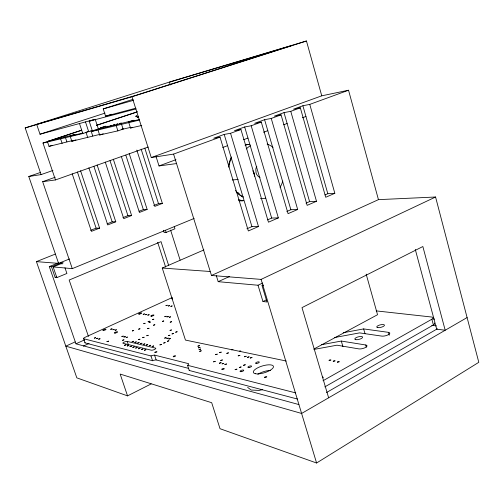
<?xml version="1.0" encoding="UTF-8"?>
<svg xmlns="http://www.w3.org/2000/svg" width="504" height="504" viewBox="0 0 504 504"><rect width="100%" height="100%" fill="white"/><g stroke="black" fill="none" stroke-linecap="round" stroke-linejoin="round"><path stroke-width="0.76" d="M239.558 350.96L240.786 350.973M254.205 174.138L254.029 173.786A7.629 6.325 85.1 0 0 252.819 170.793M231.84 349.524L231.487 349.87L233.037 349.53M151.175 383.922L127.537 395.873L120.166 374.075L211.686 402.702L220.028 428.715L316.588 463.006L478.8 362.313L435.569 197.007L378.447 199.641L211.485 275.468L173.578 154.098L151.263 157.55L131.985 96.755L25.2 127.934L41.089 174.598L52.939 170.465M467.095 317.558L301.613 413.456L65.803 346.16L75.102 341.914M326.542 392.515L437.377 328.797M324.815 386.883L433.39 324.973A4.838 1.594 -12.8 0 0 434.228 323.014M323.001 380.747L431.846 319.234A4.845 1.562 -12.9 0 0 431.613 317.022L376.16 310.886M314.036 348.944L377.54 314.716L366.169 274.132M216.329 275.663L218.201 281.679L258.017 285.239L262.956 301.518L266.49 299.792M262.956 301.518L266.994 301.99L262.036 285.598L263.39 284.949M258.017 285.239L262.748 282.99M211.485 275.468L261.091 279.392L435.569 197.007M218.201 281.679L229.597 276.431M83.355 346.103L89.05 343.476M58.741 262.754L49.291 266.578L75.959 343.81L84.521 339.891M172.381 297.473L85.22 337.239A3.011 0.731 -19.5 0 0 83.67 338.751L85.094 342.896L152.555 360.732A4.605 1.348 -18.9 0 1 156.152 359.919L188.735 368.424M121.489 129.295L121.748 129.27M286.285 361.028L185.453 340.08L162.257 268.052L203.906 249.927M230.555 133.295L258.483 226.542L248.346 230.958L220.028 137.138L213.74 138.222L224.192 134.417L230.555 133.295L240.937 129.509L268.481 222.188L278.347 217.898L251.181 125.773L244.673 126.958L234.505 130.662L240.937 129.509M271.24 118.446L297.675 209.481L288.074 213.658L261.28 122.081L254.703 123.304L264.6 119.7L271.24 118.446L281.068 114.862L307.15 205.355L316.499 201.285L290.764 111.321L284.004 112.631L274.365 116.141L281.068 114.862M309.771 104.385L334.839 193.303L325.729 197.266L300.334 107.831L293.511 109.173L302.898 105.752L309.771 104.385L348.541 90.229L378.447 199.641M246.897 228.791L251.931 226.611L258.483 226.542M267.46 219.876L271.662 218.056L278.347 217.898M286.782 211.497L290.871 209.727L297.675 209.481M306.01 203.162L309.588 201.613L316.499 201.285M325.03 194.922L327.814 193.712L334.839 193.303M49.291 266.578L51.471 266.774L55.144 277.421L56.574 276.828M55.144 277.421L56.851 277.616L66.906 273.458L64.966 267.788M163.409 230.284L164.096 232.432L166.137 232.432L174.926 228.803L174.245 226.649M56.851 277.616L53.166 266.925L72.286 268.638L194.166 218.44M127.537 395.873L76.829 377.861L36.42 261.626L58.59 263.378L69.533 258.943M51.471 266.774L61.538 262.691L63.265 262.823L53.166 266.925M36.42 261.626L55.333 254.079M90.682 230.297L96.113 228.161L99.628 228.129L80.577 170.78M107.087 223.852L112.172 221.848L115.781 221.766L97.121 164.947M122.932 217.621L127.915 215.662L131.62 215.529L113.324 159.201M139.167 211.239L143.357 209.595L147.149 209.412L129.219 153.6M153.707 205.525L158.502 203.641L162.376 203.414L144.805 148.107M99.628 228.129L91.432 231.355L72.173 173.729M115.781 221.766L107.749 224.929L88.887 167.838M131.62 215.529L123.738 218.629L105.26 162.061M147.149 209.412L139.419 212.455L121.313 156.404M162.376 203.414L154.797 206.394L136.805 150.085M222.724 147.477L227.575 145.662M243.627 139.684L247.962 138.071M263.579 132.25L267.807 130.681M283.695 124.759L287.123 123.48M302.337 117.81L305.934 116.474M155.957 156.24L159.018 165.936L175.984 159.667M173.578 154.098L220.028 137.138M251.181 125.773L261.28 122.081M290.764 111.321L300.334 107.831M151.263 157.55L321.754 95.823L348.541 90.229M72.286 268.638L42.657 181.673L55.465 179.941L148.233 147.036M42.657 181.673L55.201 177.244M58.59 263.378L28.778 176.501L40.484 172.444M55.465 179.941L42.991 143.029L82.788 133.56L88.666 131.607L133.957 120.28L128.614 122.069L130.511 128.016L132.514 127.342M97.808 129.44L99.616 134.984L103.238 133.762M99.616 134.984L117.873 130.87L123.102 129.1L130.599 127.399M72.141 140.654L49.033 146.387L47.389 141.504L74.939 134.467L70.1 136.067L71.82 141.252L75.959 139.866M71.82 141.252L100.208 134.291M98.463 129.263L95.212 119.284L89.208 121.237L92.484 131.254L102.892 127.745L97.675 128.999M49.033 146.387L52.013 145.391M86.701 132.029L88.836 131.323M47.389 141.504L81.698 130.177M96.617 125.25L137.642 111.705M42.991 143.029L81.698 130.252M96.585 125.332L136.036 112.31M170.257 84.993L169.388 82.177L291.999 45.486L136.647 95.124L36.685 124.368L40.011 134.209L95.212 119.284M133.119 99.294L103.225 108.908L105.588 116.203L111.548 114.257M40.011 134.209L104.99 113.129M122.17 129.137L123.077 128.816L122.252 129.037M136.351 116.09C133.9 116.928 138.764 115.309 136.3 116.159M137.831 117.029C135.28 117.898 140.339 116.235 137.781 117.104M25.2 127.934L172.255 81.188L306.457 40.994L321.754 95.823M131.985 96.755L306.457 40.994M107.617 126.403C109.998 125.71 105.134 127.172 107.503 126.498M117.054 124.198C114.616 124.885 119.587 123.417 117.148 124.104M103.225 108.908L133.27 100.391M105.588 116.203L135.746 108.203M89.208 121.237L136.08 108.889M70.1 136.067L82.965 132.993M128.614 122.069L139.06 119.568M92.484 131.254L139.614 120.034M130.511 128.016L141.737 125.49M262.584 389.686L258.993 390.417L251.156 390.033L247.64 387.381M343.211 332.747L363.649 328.917L388.452 332.35L389.252 335.21M334.423 337.567L359.566 332.886L381.717 336.099A4.82 1.594 -13.8 0 0 388.376 334.694A4.82 1.594 -13.8 0 0 388.452 332.35M321.495 344.711L341.315 341.063L365.734 344.994L366.351 347.168M313.954 349.417L336.974 345.202L358.772 348.875A4.876 1.657 -14.3 0 0 365.488 347.47A4.876 1.657 -14.3 0 0 365.734 344.994M28.778 176.501L41.089 174.598M159.018 165.936L176.639 163.548M232.262 179.985L238.19 179.437M162.257 268.052L210.036 271.486M262.036 285.598L263.548 285.73M433.012 318.944L434.574 319.12M431.752 325.319L436.426 325.886M127.216 341.41L155.503 348.113A2.57 0.718 -18.8 0 1 154.571 349.436A2.57 0.718 -18.8 0 1 151.238 350.179L123.127 343.337A2.432 0.636 -19.1 0 1 124.11 342.121A2.432 0.636 -19.1 0 1 127.216 341.41L128.451 345.101M83.67 338.751L150.973 355.937A4.612 1.323 -18.9 0 1 154.564 355.112L188.597 363.686A4.901 1.506 -18.4 0 1 187.551 365.305L189.221 370.459L297.65 399.099M187.551 365.305L295.772 392.912M75.959 343.81L298.872 404.561M88.433 336.382L69.155 280.041L161.028 241.643L168.664 265.469M61.538 262.691L62.024 264.102M60.455 138.373L62.143 143.432M77.408 171.99L96.113 228.161M65.205 136.805L66.887 141.845M150.973 355.937L152.555 360.732M85.466 121.861L88.666 131.607M85.989 132.268L87.759 137.655M93.876 166.288L112.172 221.848M79.569 123.782L82.788 133.56M154.564 355.112L156.152 359.919M90.972 130.612L92.73 135.986M110.023 160.7L127.915 215.662M121.25 123.335L123.102 129.1M157.67 242.323L165.614 267.051M125.849 155.226L143.357 209.595M116.008 125.087L117.873 130.87M165.451 230.271L166.137 232.432M170.604 230.126L180.117 260.064M141.139 149.115L158.502 203.641M224.192 134.417L251.931 226.611M261.091 279.392L316.588 463.006M328.633 397.801L301.99 307.623L422.856 246.519L445.196 330.246L436.703 329.181L415.283 249.404M244.673 126.958L271.662 218.056M264.6 119.7L290.871 209.727M341.315 341.063L342.934 346.658M284.004 112.631L309.588 201.613M302.898 105.752L327.814 193.712M363.649 328.917L365.016 333.743M431.846 319.234L433.39 324.973M243.199 200.812A28.174 23.468 84.8 0 1 238.587 200.649M243.438 200.642A28.337 23.549 84.8 0 1 238.543 199.653M242.934 196.988A27.392 22.655 84.9 0 1 236.496 192.219M228.646 165.879A27.392 22.655 84.9 0 1 231.456 156.983M245.045 145.114A27.392 22.655 84.9 0 1 249.448 144.409M243.338 196.963A27.411 22.667 84.9 0 1 235.418 190.512M228.86 167.252A27.411 22.667 84.9 0 1 231.519 157.613M245.448 145.051A27.411 22.667 84.9 0 1 249.858 144.346M265.677 198.154A27.871 22.894 85 0 1 260.467 198.45M246.261 148.957A27.871 22.894 85 0 1 250.343 145.732M267.114 144.043A27.871 22.894 85 0 1 273.048 147.338M282.776 181.094A27.871 22.894 85 0 1 280.06 187.343M260.039 177.471A7.094 5.827 85 0 1 256.063 172.859L255.818 169.186A7.094 5.827 85 0 1 256.801 166.389M239.268 193.725A26.863 22.214 84.9 0 1 237.674 192.289M253.222 171.133A7.825 6.489 85.1 0 1 253.997 172.973L254.35 174.97A7.825 6.489 85.1 0 1 254.35 176.331M189.624 370.15A4.901 1.537 -18.4 0 1 189.221 370.459M85.094 342.896A3.011 0.743 -19.6 0 1 84.949 342.487M172.633 298.859A1.632 0.384 -18 0 1 172.047 298.494M322.617 376.998A2.558 0.926 -15.3 0 1 323.058 377.836M257.846 374.289A10.483 3.616 -16.7 0 1 270.591 370.396M251.969 357.494L250.261 358.016L251.969 357.494M245.246 364.77L243.508 365.299L245.246 364.77M249.045 356.87L247.344 357.386L249.045 356.87M246.154 356.252L244.465 356.769L246.154 356.252M241.069 366.956L239.331 367.492L241.069 366.956M236.874 369.161L235.129 369.697L236.874 369.161M239.885 355.333L238.209 355.843L239.885 355.333M226.567 364.001L224.866 364.518L226.567 364.001M228.444 352.876L226.8 353.373L228.444 352.876M223.789 363.346L222.094 363.863L223.789 363.346M221.036 362.697L219.353 363.214L221.036 362.697M222.384 359.963L220.714 360.473L222.384 359.963M221.193 352.132L219.568 352.63L221.193 352.132M215.227 361.33L213.564 361.841L215.227 361.33M217.224 354.148L215.599 354.646L217.224 354.148M201.235 350.816L199.653 351.301L201.235 350.816M200.63 349.077L199.061 349.562L200.63 349.077M200.044 347.363L198.482 347.842L200.044 347.363M199.452 345.681L197.902 346.154L199.452 345.681M177.099 331.758L175.669 332.199L177.099 331.758M168.853 340.824L167.385 341.271L168.853 340.824M170.377 338.575L168.922 339.022L170.377 338.575M173.496 333.49L172.059 333.931L173.496 333.49M165.136 342.619L163.661 343.073L165.136 342.619M168.229 338.121L166.774 338.568L168.229 338.121M169.867 335.229L168.431 335.67L169.867 335.229M161.4 344.427L159.925 344.881L161.4 344.427M166.093 337.674L164.651 338.115L166.093 337.674M171.448 329.975L170.037 330.41L171.448 329.975M171.581 321.741L170.213 322.157L171.581 321.741M153.707 345.977L152.239 346.431L153.707 345.977M150.715 345.278L149.253 345.725L150.715 345.278M170.572 316.865L169.237 317.274L170.572 316.865M145.851 349.763L144.371 350.217L145.851 349.763M147.76 344.591L146.311 345.032L147.76 344.591M168.317 316.487L166.982 316.896L168.317 316.487M142.89 349.039L141.422 349.493L142.89 349.039M163.737 320.979L162.389 321.394L163.737 320.979M166.118 316.266L164.795 316.676L166.118 316.266M144.843 343.904L143.401 344.352L144.843 343.904M172.116 305.959L170.831 306.35L172.116 305.959M139.973 348.327L138.512 348.774L139.973 348.327M148.182 335.292L146.784 335.727L148.182 335.292M169.678 305.6L168.405 305.997L169.678 305.6M141.964 343.237L140.528 343.678L141.964 343.237M137.088 347.615L135.639 348.062L137.088 347.615M154.829 324.79L153.474 325.212L154.829 324.79M144.075 337.245L142.67 337.674L144.075 337.245M139.117 342.569L137.686 343.01L139.117 342.569M167.265 305.248L165.992 305.638L167.265 305.248M139.942 339.198L138.537 339.633L139.942 339.198M134.24 346.916L132.798 347.363L134.24 346.916M148.995 328.268L147.634 328.684L148.995 328.268M136.3 341.914L134.883 342.348L136.3 341.914M153.789 319.208L152.473 319.612L153.789 319.208M131.424 346.229L129.988 346.67L131.424 346.229M150.362 322.031L149.033 322.44L150.362 322.031M149.442 321.231L148.119 321.64L149.442 321.231M133.522 341.265L132.111 341.699L133.522 341.265M128.64 345.549L127.216 345.983L128.64 345.549M139.954 328.778L138.6 329.194L139.954 328.778M145.07 323.266L143.741 323.675L145.07 323.266M125.893 344.875L124.475 345.309L125.893 344.875M149.134 314.748L147.842 315.145L149.134 314.748M133.718 330.504L132.369 330.92L133.718 330.504M146.79 314.345L145.511 314.742L146.79 314.345M127.443 337.081L126.069 337.504L127.443 337.081M123.921 339.854L122.541 340.282L123.921 339.854M144.472 313.954L143.199 314.345L144.472 313.954M125.326 336.603L123.953 337.025L125.326 336.603M123.222 336.124L121.861 336.54L123.222 336.124M108.549 341.176L106.955 341.668L108.549 341.176M116.43 329.824L115.114 330.233L116.43 329.824M114.2 329.345L112.896 329.748L114.2 329.345M111.995 328.866L110.697 329.263L111.995 328.866M100 338.776L98.664 339.186L100 338.776M97.82 338.241L96.491 338.644L97.82 338.241M95.659 337.705L94.336 338.115L95.659 337.705M121.237 123.096L119.511 123.631L121.237 123.096M113.161 125.137L114.729 124.664L113.161 125.137M109.992 125.899L111.542 125.427L109.992 125.899M105.859 126.214L100.472 127.903L105.859 126.214M139.293 314.131A1.669 0.397 -18.6 0 0 141.706 313.022A1.669 0.397 -18.6 0 0 139.362 313.381A1.669 0.397 -18.6 0 0 139.293 314.131M115.057 333.113A1.758 0.435 -19.1 0 0 117.634 331.916A1.758 0.435 -19.1 0 0 115.214 332.262A1.758 0.435 -19.1 0 0 115.057 333.113M255.326 373.71A10.496 3.553 -16.8 0 0 272.689 368.336A10.496 3.553 -16.8 0 0 262.143 366.024A10.496 3.553 -16.8 0 0 255.326 373.71M151.509 316.241A1.714 0.422 -18.4 0 0 153.966 315.107A1.714 0.422 -18.4 0 0 151.54 315.473A1.714 0.422 -18.4 0 0 151.509 316.241M103.509 330.511A1.714 0.416 -19.2 0 0 106.035 329.351A1.714 0.416 -19.2 0 0 103.698 329.698A1.714 0.416 -19.2 0 0 103.509 330.511M173.811 356.744A1.235 0.365 -18.5 0 0 175.568 355.874A1.235 0.365 -18.5 0 0 173.786 356.089A1.235 0.365 -18.5 0 0 173.811 356.744M222.422 369.589A1.355 0.441 -17.7 0 0 224.286 368.619A1.355 0.441 -17.7 0 0 222.264 368.84A1.355 0.441 -17.7 0 0 222.422 369.589M155.257 352.592A1.197 0.34 -18.8 0 0 156.965 351.761A1.197 0.34 -18.8 0 0 155.27 351.975A1.197 0.34 -18.8 0 0 155.257 352.592M264.808 377.534A1.128 0.391 -16.7 0 0 266.679 376.961A1.128 0.391 -16.7 0 0 265.551 376.69A1.128 0.391 -16.7 0 0 264.808 377.534M337.623 362.231A0.989 0.347 -14.9 0 0 339.255 361.727A0.989 0.347 -14.9 0 0 338.159 361.519A0.989 0.347 -14.9 0 0 337.623 362.231M333.409 361.412A0.983 0.34 -15 0 0 335.034 360.914A0.983 0.34 -15 0 0 333.95 360.706A0.983 0.34 -15 0 0 333.409 361.412M329.251 360.606A0.977 0.34 -15.1 0 0 330.863 360.114A0.977 0.34 -15.1 0 0 329.792 359.906A0.977 0.34 -15.1 0 0 329.251 360.606M377.805 327.631A3.988 1.285 -14 0 0 384.331 325.628A3.988 1.285 -14 0 0 379.644 325.03A3.988 1.285 -14 0 0 377.805 327.631M355.843 339.683A4.038 1.329 -14.4 0 0 362.464 337.649A4.038 1.329 -14.4 0 0 357.853 336.962A4.038 1.329 -14.4 0 0 355.843 339.683M241.12 371.669A1.928 0.643 -17.3 0 0 243.747 370.283A1.928 0.643 -17.3 0 0 240.83 370.591A1.928 0.643 -17.3 0 0 241.12 371.669M248.97 367.529A1.921 0.636 -17.1 0 0 251.565 366.156A1.921 0.636 -17.1 0 0 248.648 366.471A1.921 0.636 -17.1 0 0 248.97 367.529M255.994 363.416A1.909 0.63 -16.9 0 0 259.157 362.445A1.909 0.63 -16.9 0 0 257.279 362.036A1.909 0.63 -16.9 0 0 255.994 363.416"/></g></svg>
